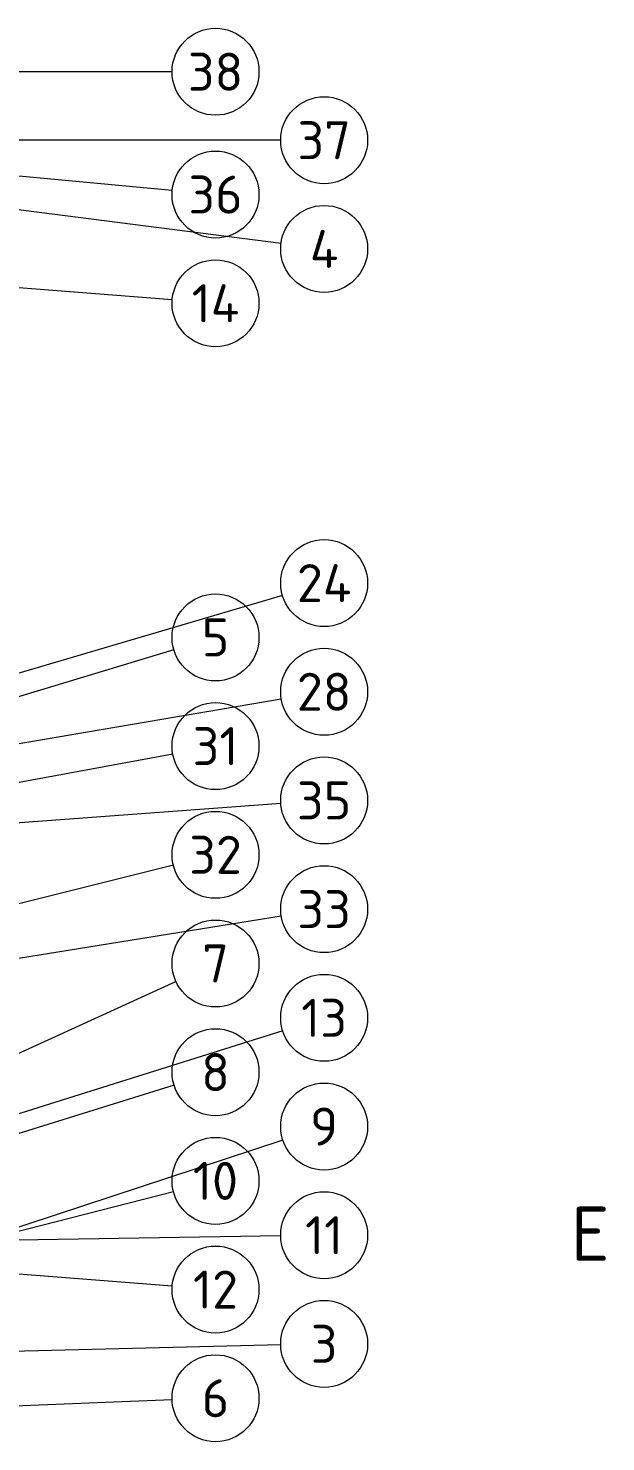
# Model space of a CAD drawing. Header units: millimetres. Extents: x 0 to 2382, y 0 to 420.
# Drawn here: x 190.8 to 243.9, y 212 to 342 of the extents above; entities that cross this region are included whole.
import ezdxf
from ezdxf.enums import TextEntityAlignment as Align

# ---------------------------------------------------------------- set-up
doc = ezdxf.new("R2010")
doc.units = ezdxf.units.MM
doc.layers.add('06-TEXTO', color=7, linetype='CONTINUOUS', lineweight=25)
doc.layers.add('08-FINA', color=5, linetype='CONTINUOUS', lineweight=18)
doc.styles.add('ISO3098', font='isocpeur.ttf')

msp = doc.modelspace()

# ---------------------------------------------------------------- linework, layer by layer
at = {"layer": '08-FINA'}
for p, q in [((204, 338.048), (159.79, 338.048)), ((214, 331.747), (159.689, 331.747)), ((204.018, 327.121), (156.5, 331.588)), ((214.032, 322.253), (156.5, 329.6)), ((204.012, 317.057), (156.5, 320.75)), ((214.163, 289.871), (156.5, 272.902)), ((204.17, 284.847), (156.5, 270.5)), ((214.057, 280.327), (156.5, 270.5)), ((204.066, 275.274), (156.5, 266.5)), ((214.011, 270.708), (156.5, 266.5)), ((204.118, 265.035), (156.5, 253.199)), ((214.051, 260.365), (169.523, 253.199)), ((204.361, 254.339), (156.5, 232.5)), ((214.184, 249.801), (156.5, 231.67)), ((204.18, 244.813), (156.5, 230)), ((214.201, 239.749), (184.6, 230)), ((204.125, 235.006), (184.6, 230)), ((214.001, 230.935), (156.5, 230)), ((204.012, 226.31), (156.5, 230)), ((214.001, 220.905), (163.325, 219.699)), ((204.003, 215.845), (156.5, 214))]:
    msp.add_line(p, q, dxfattribs=at)
for centre in [(208, 338.048), (218, 331.747), (208, 326.747), (218, 321.747), (208, 316.747), (218, 291), (208, 286), (218, 281), (208, 276), (218, 271), (208, 266), (218, 261), (208, 256), (218, 251), (208, 246), (218, 241), (208, 236), (218, 231), (208, 226), (218, 221), (208, 216)]:
    msp.add_circle(centre, 4, dxfattribs=at)

# ---------------------------------------------------------------- texts
at = {"layer": '06-TEXTO', "style": 'ISO3098'}
for s, height, p in [('38', 3.5, (208, 338.048)), ('37', 3.5, (218, 331.747)), ('36', 3.5, (208, 326.747)), ('4', 3.5, (218, 321.747)), ('14', 3.5, (208, 316.747)), ('24', 3.5, (218, 291)), ('5', 3.5, (208, 286)), ('28', 3.5, (218, 281)), ('31', 3.5, (208, 276)), ('35', 3.5, (218, 271)), ('32', 3.5, (208, 266)), ('33', 3.5, (218, 261)), ('7', 3.5, (208, 256)), ('13', 3.5, (218, 251)), ('8', 3.5, (208, 246)), ('9', 3.5, (218, 241)), ('10', 3.5, (208, 236)), ('E', 5, (242.496, 231.128)), ('11', 3.5, (218, 231)), ('12', 3.5, (208, 226)), ('3', 3.5, (218, 221)), ('6', 3.5, (208, 216))]:
    msp.add_text(s, height=height, dxfattribs=at).set_placement(p, align=Align.MIDDLE_CENTER)

doc.saveas('drawing.dxf')
